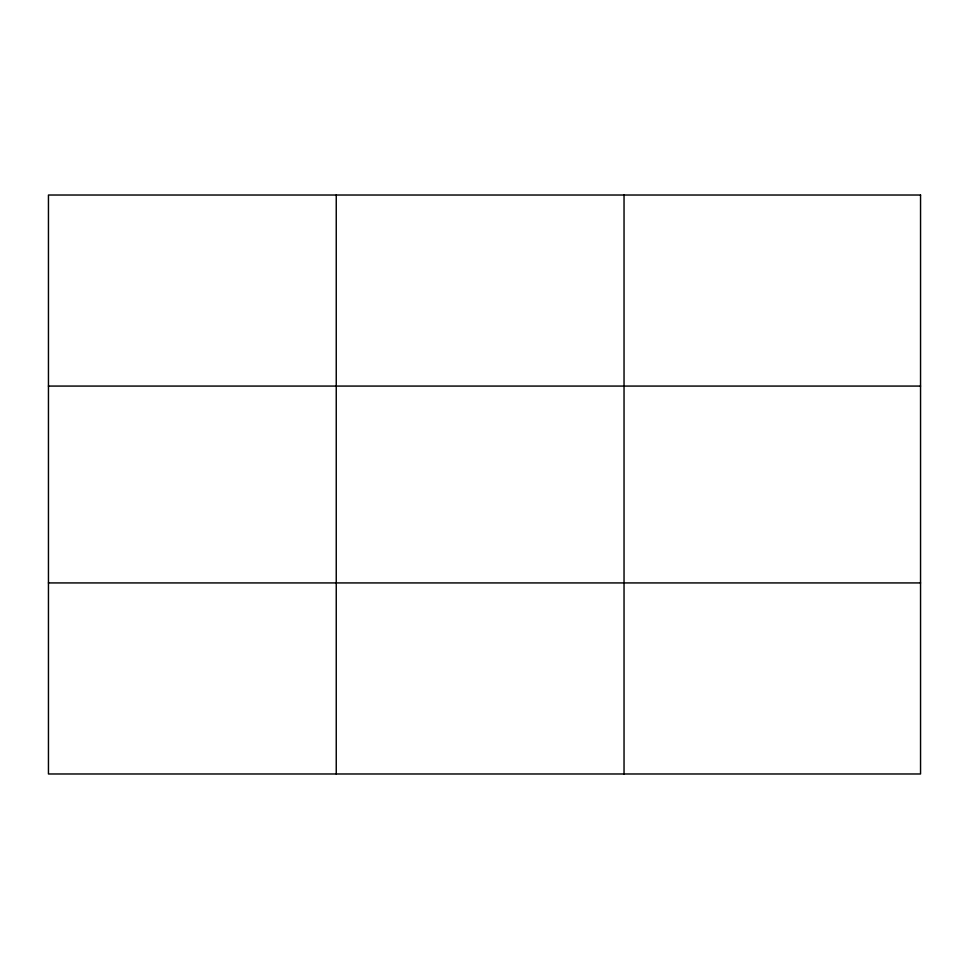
<?xml version="1.0" encoding="UTF-8"?>
<svg xmlns="http://www.w3.org/2000/svg" width="969" height="969" viewBox="0 0 969 969"><rect width="100%" height="100%" fill="white"/><g stroke="black" fill="none" stroke-linecap="round" stroke-linejoin="round"><path stroke-width="1.45" d="M336.243 195.023L336.243 773.977M624.036 195.023L624.036 773.977M48.45 386.074L920.55 386.074M48.45 582.926L920.55 582.926M920.55 195.023L920.55 773.977L48.45 773.977L48.45 195.023L920.55 195.023"/></g></svg>
